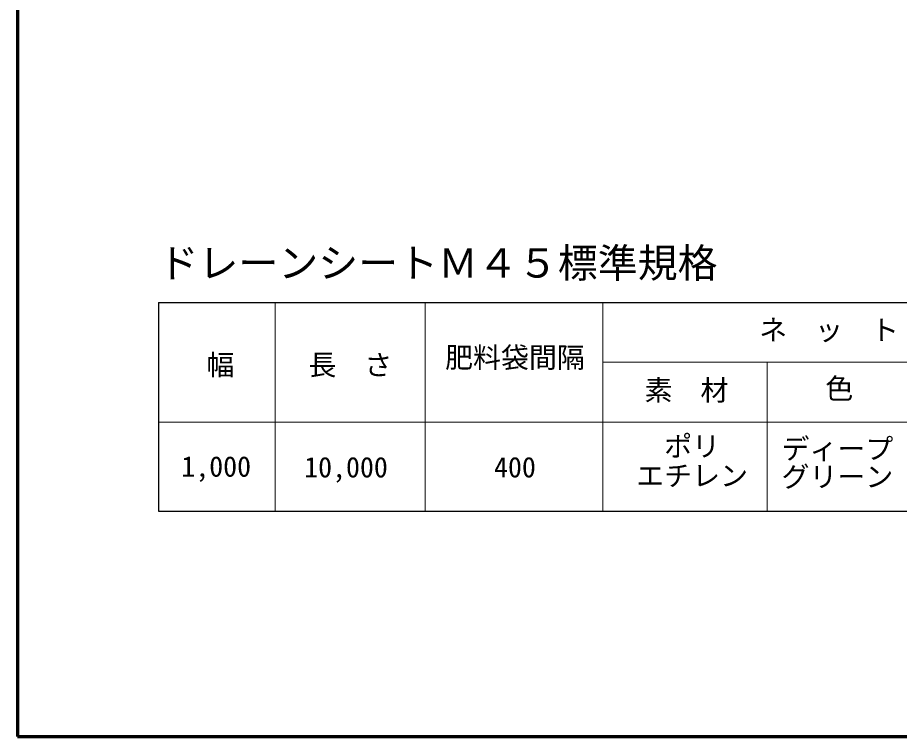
# Model space of a CAD drawing. Units: millimetres, scale not verified. Extents: x 200 to 8200, y 200 to 5838.
# Drawn here: x 200 to 2408, y 200 to 1999 of the extents above; entities that cross this region are included whole.
import ezdxf
from ezdxf.enums import TextEntityAlignment as Align

# ---------------------------------------------------------------- set-up
doc = ezdxf.new("R2010")
doc.units = ezdxf.units.MM
doc.header["$LTSCALE"] = 20
doc.layers.add('C-MTR', color=5, linetype='Continuous')
doc.layers.add('C-MTR-TXT', color=5, linetype='Continuous')
for name, color, linetype, lineweight in [('C-MTR-FRAM', 5, 'Continuous', 25), ('C-MTR-LINE', 5, 'Continuous', 13), ('C-TTL', 2, 'Continuous', 70)]:
    doc.layers.add(name, color=color, linetype=linetype, lineweight=lineweight)
doc.styles.add('ＭＳ ゴシック', font='')
doc.styles.get('ＭＳ ゴシック').set_extended_font_data('MS Gothic')

msp = doc.modelspace()

# ---------------------------------------------------------------- linework, layer by layer
at = {"layer": 'C-MTR-FRAM'}
for p, q in [((552.89, 1286.54), (552.89, 763.54)), ((552.89, 1286.54), (4182.1, 1286.54)), ((552.89, 763.54), (4182.1, 763.54))]:
    msp.add_line(p, q, dxfattribs=at)
at = {"layer": 'C-MTR-LINE'}
for p, q in [((844.59, 1286.54), (844.59, 763.54)), ((1220.51, 1286.54), (1220.51, 763.54)), ((1665.81, 1286.54), (1665.81, 763.54)), ((1665.81, 1136.54), (3523.77, 1136.54)), ((2077.27, 1136.54), (2077.27, 763.54)), ((552.89, 986.54), (4182.1, 986.54))]:
    msp.add_line(p, q, dxfattribs=at)
at = {"layer": 'C-TTL'}
msp.add_lwpolyline([(200, 200), (8200, 200), (8200, 5740), (200, 5740)], close=True, dxfattribs=at)

# ---------------------------------------------------------------- texts
at = {"layer": 'C-MTR', "style": 'ＭＳ ゴシック'}
msp.add_text('ドレーンシートＭ４５標準規格', height=73.31, dxfattribs=at).set_placement((552.89, 1326.54), align=Align.BOTTOM_LEFT)
at = {"layer": 'C-MTR-TXT', "style": 'ＭＳ ゴシック'}
for s, p in [('ネ\u3000ッ\u3000ト', (2232.12, 1176.54)), ('肥料袋間隔', (1445.49, 1107.54)), ('素\u3000材', (1875.01, 1025.54)), ('色', (2257.83, 1029.68)), ('ポリ', (1889.21, 885.54)), ('エチレン', (1889.21, 811.54))]:
    msp.add_text(s, height=51.32, dxfattribs=at).set_placement(p, align=Align.BOTTOM_CENTER)
for s, p in [('幅', (708.06, 1129.95)), ('長\u3000さ', (1033.18, 1129.95)), ('1,000', (697.27, 875.73)), ('10,000', (1022.38, 873.93)), ('400', (1445.49, 873.93))]:
    msp.add_text(s, height=51.32, dxfattribs=at).set_placement(p, align=Align.MIDDLE_CENTER)
for s, p in [('ディープ', (2112.99, 945.73)), ('グリーン', (2112.99, 875.73))]:
    msp.add_text(s, height=51.32, dxfattribs=at).set_placement(p, align=Align.TOP_LEFT)

doc.saveas('drawing.dxf')
